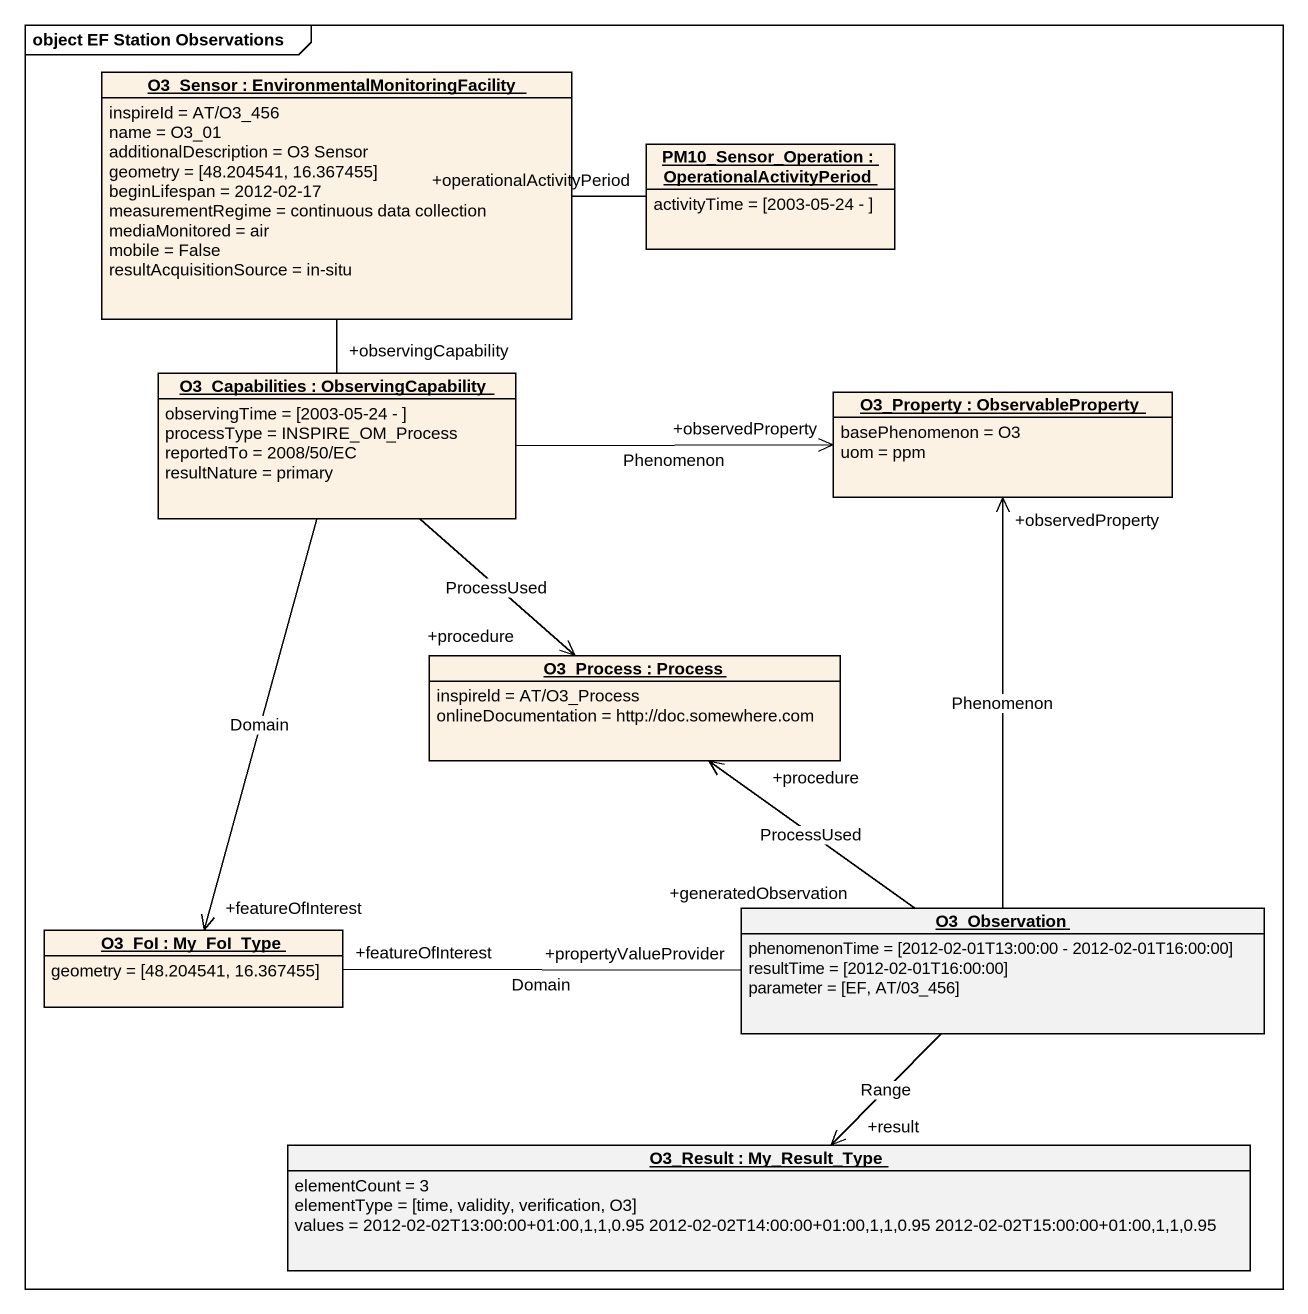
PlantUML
@startuml
mainframe object EF Station Observations
hide circle
hide empty members
object "O3_Sensor : EnvironmentalMonitoringFacility" as O3_Sensor #FCF2E3 {
  inspireId = AT/O3_456
  name = O3_01
  additionalDescription = O3 Sensor
  geometry = [48.204541, 16.367455]
  beginLifespan = 2012-02-17
  measurementRegime = continuous data collection
  mediaMonitored = air
  mobile = False
  resultAcquisitionSource = in-situ
}
object "PM10_Sensor_Operation : OperationalActivityPeriod" as PM10_Sensor_Operation #FCF2E3 {
  activityTime = [2003-05-24 - ]
}
object "O3_Capabilities : ObservingCapability" as O3_Capabilities #FCF2E3 {
  observingTime = [2003-05-24 - ]
  processType = INSPIRE_OM_Process
  reportedTo = 2008/50/EC
  resultNature = primary
}
object "O3_Property : ObservableProperty" as O3_Property #FCF2E3 {
  basePhenomenon = O3
  uom = ppm
}
object "O3_Process : Process" as O3_Process #FCF2E3 {
  inspireld = AT/O3_Process
  onlineDocumentation = http://doc.somewhere.com
}
object "O3_FoI : My_FoI_Type" as O3_FoI #FCF2E3 {
  geometry = [48.204541, 16.367455]
}
object O3_Observation {
  phenomenonTime = [2012-02-01T13:00:00 - 2012-02-01T16:00:00]
  resultTime = [2012-02-01T16:00:00]
  parameter = [EF, AT/03_456]
}
object "O3_Result : My_Result_Type" as O3_Result {
  elementCount = 3
  elementType = [time, validity, verification, O3]
  values = 2012-02-02T13:00:00+01:00,1,1,0.95 2012-02-02T14:00:00+01:00,1,1,0.95 2012-02-02T15:00:00+01:00,1,1,0.95
}
O3_Sensor -- "+observingCapability" O3_Capabilities
PM10_Sensor_Operation "+operationalActivityPeriod" -left- O3_Sensor
O3_Capabilities -right-> "+observedProperty" O3_Property : Phenomenon
O3_Capabilities --> "+featureOfInterest" O3_FoI : Domain
O3_Process "+procedure" <-up- O3_Capabilities : ProcessUsed
O3_Observation -up-> "+observedProperty" O3_Property : Phenomenon
O3_Observation "+generatedObservation" -up-> "+procedure" O3_Process : ProcessUsed
O3_Observation "+propertyValueProvider" -left- "+featureOfInterest" O3_FoI : Domain
O3_Observation --> "+result" O3_Result : Range
@enduml
